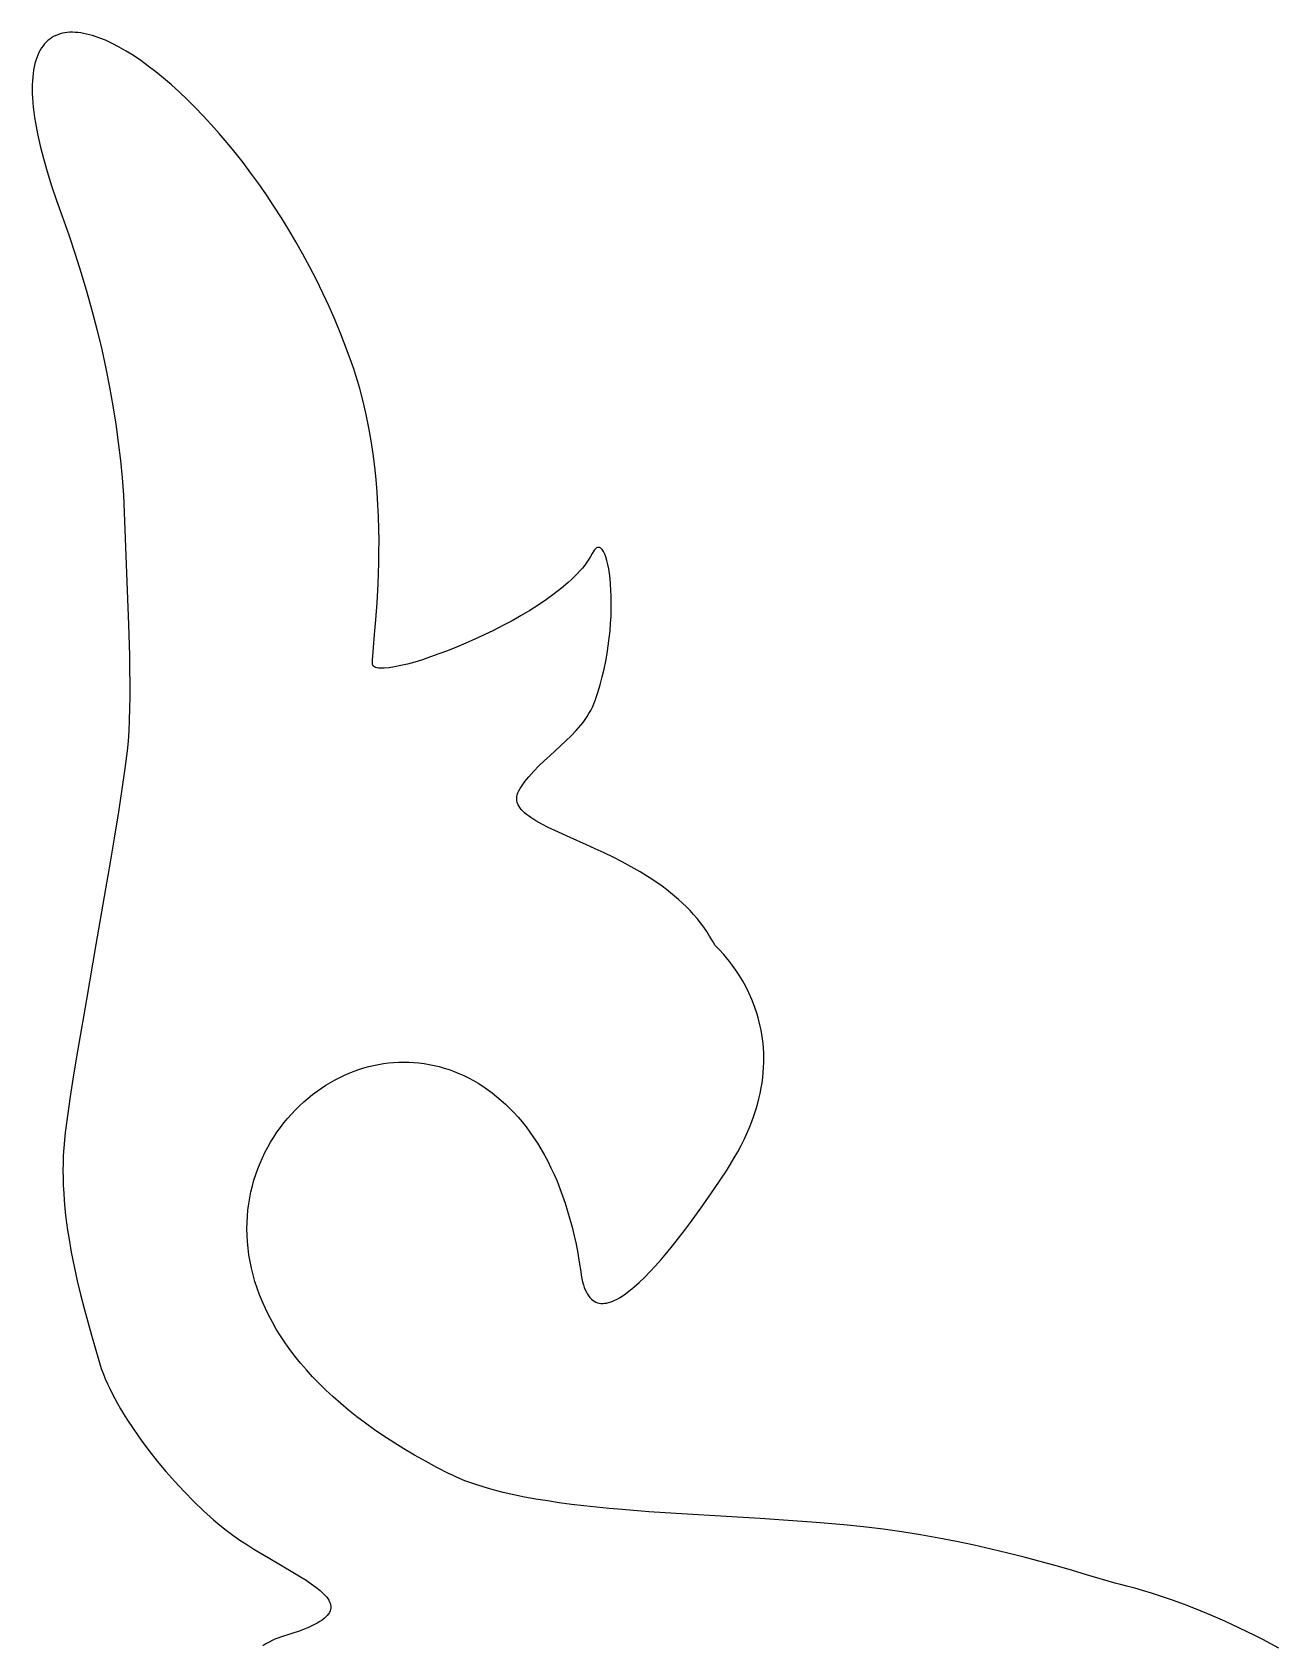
# Model space of a CAD drawing. Extents: x -592 to 638, y 287 to 852.
# Drawn here: x -541.9 to -497.3, y 409.1 to 466.8 of the extents above; entities that cross this region are included whole.
import ezdxf

# ---------------------------------------------------------------- set-up
doc = ezdxf.new("R2010")
doc.units = 0
doc.layers.add('LAYER_1', color=174, linetype='CONTINUOUS')

msp = doc.modelspace()

# ---------------------------------------------------------------- linework, layer by layer
at = {"layer": 'LAYER_1'}
msp.add_lwpolyline([(-497.305, 409.059), (-497.592, 409.215), (-497.875, 409.365), (-498.155, 409.509), (-498.702, 409.778), (-499.231, 410.022), (-499.738, 410.242), (-500.221, 410.44), (-500.677, 410.616), (-501.102, 410.771), (-501.495, 410.906), (-501.852, 411.022), (-502.171, 411.119), (-502.448, 411.2), (-502.682, 411.263), (-503.005, 411.344), (-503.118, 411.37), (-504.172, 411.686), (-504.713, 411.844), (-505.266, 412.001), (-505.829, 412.157), (-506.403, 412.309), (-506.989, 412.458), (-507.587, 412.602), (-508.197, 412.74), (-508.82, 412.872), (-509.457, 412.996), (-510.107, 413.111), (-510.771, 413.217), (-511.449, 413.313), (-512.142, 413.397), (-512.85, 413.468), (-513.838, 413.551), (-514.838, 413.623), (-515.843, 413.688), (-516.849, 413.748), (-518.84, 413.869), (-519.814, 413.935), (-520.767, 414.01), (-521.234, 414.052), (-521.694, 414.097), (-522.145, 414.146), (-522.588, 414.199), (-523.022, 414.257), (-523.445, 414.319), (-523.858, 414.387), (-524.259, 414.461), (-524.648, 414.541), (-525.025, 414.627), (-525.388, 414.72), (-525.737, 414.821), (-526.071, 414.929), (-526.39, 415.045), (-526.692, 415.17), (-526.837, 415.236), (-526.978, 415.304), (-527.398, 415.519), (-527.804, 415.737), (-528.195, 415.958), (-528.572, 416.181), (-528.936, 416.406), (-529.285, 416.634), (-529.621, 416.863), (-529.943, 417.095), (-530.252, 417.328), (-530.548, 417.563), (-530.831, 417.8), (-531.101, 418.038), (-531.359, 418.277), (-531.604, 418.517), (-531.836, 418.758), (-532.057, 419), (-532.265, 419.243), (-532.462, 419.487), (-532.647, 419.731), (-532.821, 419.975), (-532.983, 420.219), (-533.135, 420.463), (-533.275, 420.708), (-533.405, 420.952), (-533.524, 421.195), (-533.632, 421.439), (-533.73, 421.681), (-533.818, 421.923), (-533.897, 422.164), (-533.965, 422.403), (-534.024, 422.642), (-534.073, 422.879), (-534.113, 423.115), (-534.144, 423.349), (-534.166, 423.582), (-534.179, 423.812), (-534.184, 424.041), (-534.18, 424.268), (-534.168, 424.492), (-534.148, 424.714), (-534.12, 424.933), (-534.084, 425.15), (-534.041, 425.363), (-533.99, 425.574), (-533.932, 425.782), (-533.867, 425.986), (-533.795, 426.188), (-533.716, 426.385), (-533.63, 426.579), (-533.539, 426.77), (-533.44, 426.956), (-533.336, 427.138), (-533.226, 427.317), (-533.111, 427.491), (-532.989, 427.66), (-532.862, 427.825), (-532.731, 427.985), (-532.593, 428.14), (-532.452, 428.291), (-532.305, 428.436), (-532.154, 428.576), (-531.998, 428.711), (-531.838, 428.84), (-531.674, 428.963), (-531.517, 429.073), (-531.358, 429.178), (-531.196, 429.276), (-531.032, 429.368), (-530.865, 429.454), (-530.697, 429.533), (-530.527, 429.607), (-530.356, 429.674), (-530.183, 429.736), (-530.008, 429.79), (-529.832, 429.839), (-529.655, 429.881), (-529.478, 429.917), (-529.299, 429.946), (-529.119, 429.969), (-528.939, 429.986), (-528.759, 429.995), (-528.578, 429.999), (-528.397, 429.996), (-528.216, 429.986), (-528.035, 429.969), (-527.854, 429.946), (-527.674, 429.916), (-527.494, 429.88), (-527.315, 429.836), (-527.136, 429.786), (-526.959, 429.729), (-526.782, 429.665), (-526.607, 429.595), (-526.433, 429.517), (-526.26, 429.432), (-526.089, 429.341), (-525.92, 429.242), (-525.752, 429.136), (-525.587, 429.023), (-525.423, 428.903), (-525.262, 428.776), (-525.103, 428.642), (-524.947, 428.5), (-524.794, 428.351), (-524.643, 428.195), (-524.495, 428.031), (-524.35, 427.861), (-524.209, 427.682), (-524.07, 427.497), (-523.936, 427.304), (-523.804, 427.103), (-523.677, 426.895), (-523.553, 426.679), (-523.434, 426.456), (-523.318, 426.225), (-523.207, 425.986), (-523.1, 425.74), (-522.998, 425.486), (-522.9, 425.224), (-522.808, 424.955), (-522.72, 424.677), (-522.637, 424.392), (-522.56, 424.099), (-522.488, 423.798), (-522.421, 423.489), (-522.36, 423.172), (-522.305, 422.848), (-522.255, 422.515), (-522.235, 422.385), (-522.212, 422.263), (-522.186, 422.15), (-522.157, 422.046), (-522.125, 421.949), (-522.09, 421.86), (-522.052, 421.78), (-522.011, 421.707), (-521.968, 421.642), (-521.922, 421.584), (-521.873, 421.533), (-521.822, 421.49), (-521.769, 421.454), (-521.712, 421.425), (-521.654, 421.403), (-521.593, 421.388), (-521.53, 421.379), (-521.465, 421.377), (-521.398, 421.381), (-521.328, 421.391), (-521.256, 421.408), (-521.183, 421.43), (-521.107, 421.458), (-521.03, 421.492), (-520.951, 421.532), (-520.87, 421.577), (-520.703, 421.684), (-520.53, 421.81), (-520.351, 421.957), (-520.166, 422.121), (-519.977, 422.304), (-519.782, 422.502), (-519.584, 422.716), (-519.382, 422.944), (-519.177, 423.186), (-518.969, 423.44), (-518.759, 423.706), (-518.547, 423.982), (-518.333, 424.267), (-518.119, 424.561), (-517.904, 424.862), (-517.474, 425.482), (-517.048, 426.119), (-516.902, 426.348), (-516.765, 426.575), (-516.638, 426.799), (-516.52, 427.02), (-516.411, 427.238), (-516.311, 427.454), (-516.22, 427.667), (-516.137, 427.877), (-516.062, 428.084), (-515.995, 428.288), (-515.936, 428.489), (-515.885, 428.687), (-515.84, 428.883), (-515.802, 429.075), (-515.771, 429.264), (-515.747, 429.45), (-515.729, 429.633), (-515.716, 429.813), (-515.71, 429.99), (-515.709, 430.163), (-515.713, 430.334), (-515.722, 430.501), (-515.736, 430.664), (-515.755, 430.825), (-515.778, 430.982), (-515.805, 431.135), (-515.835, 431.286), (-515.87, 431.432), (-515.907, 431.576), (-515.948, 431.715), (-516.038, 431.984), (-516.137, 432.239), (-516.244, 432.479), (-516.356, 432.704), (-516.472, 432.913), (-516.59, 433.108), (-516.708, 433.287), (-516.823, 433.449), (-516.935, 433.596), (-517.041, 433.727), (-517.139, 433.841), (-517.303, 434.018), (-517.453, 434.161), (-517.546, 434.335), (-517.645, 434.503), (-517.749, 434.666), (-517.859, 434.825), (-517.973, 434.978), (-518.093, 435.127), (-518.217, 435.272), (-518.345, 435.412), (-518.477, 435.549), (-518.614, 435.68), (-518.753, 435.808), (-518.896, 435.932), (-519.042, 436.052), (-519.191, 436.169), (-519.342, 436.282), (-519.495, 436.391), (-519.808, 436.6), (-520.126, 436.796), (-520.448, 436.981), (-520.772, 437.155), (-521.095, 437.319), (-521.416, 437.474), (-521.732, 437.621), (-522.042, 437.761), (-522.634, 438.024), (-523.175, 438.269), (-523.421, 438.386), (-523.648, 438.503), (-523.854, 438.618), (-524.037, 438.734), (-524.119, 438.792), (-524.195, 438.85), (-524.264, 438.909), (-524.325, 438.968), (-524.38, 439.029), (-524.427, 439.09), (-524.466, 439.152), (-524.497, 439.214), (-524.52, 439.279), (-524.534, 439.344), (-524.539, 439.411), (-524.535, 439.479), (-524.521, 439.549), (-524.498, 439.62), (-524.466, 439.693), (-524.423, 439.769), (-524.349, 439.88), (-524.272, 439.988), (-524.191, 440.094), (-524.108, 440.196), (-523.932, 440.393), (-523.748, 440.582), (-523.557, 440.765), (-523.363, 440.944), (-522.972, 441.296), (-522.78, 441.473), (-522.594, 441.654), (-522.417, 441.84), (-522.25, 442.034), (-522.171, 442.134), (-522.096, 442.237), (-522.025, 442.343), (-521.958, 442.452), (-521.895, 442.564), (-521.837, 442.68), (-521.784, 442.799), (-521.737, 442.923), (-521.644, 443.201), (-521.56, 443.481), (-521.485, 443.761), (-521.418, 444.042), (-521.36, 444.321), (-521.31, 444.599), (-521.268, 444.874), (-521.233, 445.146), (-521.205, 445.412), (-521.184, 445.674), (-521.17, 445.929), (-521.162, 446.176), (-521.16, 446.415), (-521.163, 446.645), (-521.172, 446.865), (-521.186, 447.074), (-521.204, 447.271), (-521.227, 447.455), (-521.254, 447.625), (-521.285, 447.781), (-521.319, 447.921), (-521.357, 448.045), (-521.397, 448.151), (-521.44, 448.238), (-521.486, 448.307), (-521.509, 448.334), (-521.533, 448.355), (-521.558, 448.371), (-521.582, 448.382), (-521.607, 448.387), (-521.633, 448.387), (-521.659, 448.381), (-521.685, 448.369), (-521.711, 448.352), (-521.737, 448.328), (-521.763, 448.297), (-521.79, 448.261), (-521.843, 448.169), (-521.899, 448.065), (-521.962, 447.961), (-522.033, 447.857), (-522.11, 447.753), (-522.194, 447.649), (-522.284, 447.545), (-522.381, 447.441), (-522.483, 447.338), (-522.591, 447.234), (-522.704, 447.131), (-522.946, 446.927), (-523.206, 446.725), (-523.482, 446.525), (-523.772, 446.329), (-524.075, 446.138), (-524.387, 445.951), (-524.708, 445.769), (-525.035, 445.593), (-525.366, 445.424), (-525.699, 445.262), (-526.032, 445.108), (-526.362, 444.962), (-526.689, 444.824), (-527.009, 444.697), (-527.321, 444.579), (-527.623, 444.472), (-527.913, 444.376), (-528.188, 444.292), (-528.447, 444.221), (-528.687, 444.163), (-528.907, 444.118), (-529.104, 444.088), (-529.277, 444.072), (-529.354, 444.07), (-529.423, 444.072), (-529.486, 444.078), (-529.541, 444.088), (-529.588, 444.102), (-529.628, 444.12), (-529.659, 444.143), (-529.682, 444.17), (-529.688, 444.185), (-529.692, 444.208), (-529.695, 444.276), (-529.693, 444.374), (-529.686, 444.501), (-529.62, 445.27), (-529.575, 445.795), (-529.532, 446.404), (-529.494, 447.085), (-529.48, 447.45), (-529.47, 447.83), (-529.464, 448.223), (-529.463, 448.629), (-529.469, 449.047), (-529.482, 449.475), (-529.502, 449.912), (-529.531, 450.357), (-529.569, 450.808), (-529.616, 451.266), (-529.675, 451.728), (-529.745, 452.194), (-529.827, 452.661), (-529.922, 453.13), (-530.03, 453.599), (-530.153, 454.067), (-530.22, 454.3), (-530.291, 454.533), (-530.366, 454.765), (-530.445, 454.995), (-530.631, 455.504), (-530.827, 456.007), (-531.033, 456.502), (-531.247, 456.99), (-531.469, 457.469), (-531.7, 457.941), (-531.938, 458.404), (-532.182, 458.858), (-532.433, 459.303), (-532.69, 459.738), (-532.952, 460.164), (-533.218, 460.579), (-533.489, 460.984), (-533.764, 461.379), (-534.042, 461.762), (-534.322, 462.133), (-534.605, 462.493), (-534.889, 462.841), (-535.175, 463.177), (-535.461, 463.5), (-535.747, 463.809), (-536.033, 464.106), (-536.318, 464.388), (-536.601, 464.657), (-536.882, 464.911), (-537.161, 465.151), (-537.437, 465.376), (-537.709, 465.585), (-537.978, 465.779), (-538.241, 465.957), (-538.5, 466.119), (-538.753, 466.264), (-539, 466.392), (-539.24, 466.503), (-539.473, 466.596), (-539.699, 466.672), (-539.808, 466.703), (-539.916, 466.729), (-540.021, 466.751), (-540.124, 466.768), (-540.225, 466.78), (-540.324, 466.788), (-540.42, 466.791), (-540.513, 466.789), (-540.604, 466.782), (-540.693, 466.77), (-540.778, 466.754), (-540.861, 466.732), (-540.941, 466.705), (-541.018, 466.673), (-541.092, 466.636), (-541.164, 466.594), (-541.232, 466.547), (-541.297, 466.495), (-541.358, 466.437), (-541.417, 466.374), (-541.472, 466.305), (-541.524, 466.231), (-541.572, 466.152), (-541.617, 466.067), (-541.658, 465.977), (-541.695, 465.881), (-541.729, 465.78), (-541.759, 465.673), (-541.785, 465.56), (-541.807, 465.442), (-541.825, 465.318), (-541.839, 465.188), (-541.849, 465.052), (-541.855, 464.91), (-541.856, 464.763), (-541.854, 464.609), (-541.846, 464.45), (-541.835, 464.284), (-541.819, 464.112), (-541.798, 463.935), (-541.773, 463.751), (-541.743, 463.561), (-541.668, 463.162), (-541.574, 462.737), (-541.46, 462.287), (-541.325, 461.812), (-541.169, 461.31), (-540.992, 460.781), (-540.792, 460.226), (-540.549, 459.549), (-540.319, 458.869), (-540.103, 458.187), (-539.9, 457.503), (-539.711, 456.819), (-539.536, 456.137), (-539.375, 455.457), (-539.228, 454.78), (-539.095, 454.109), (-538.976, 453.444), (-538.872, 452.786), (-538.782, 452.137), (-538.707, 451.497), (-538.647, 450.869), (-538.601, 450.253), (-538.571, 449.651), (-538.46, 446.846), (-538.416, 445.627), (-538.385, 444.522), (-538.375, 444.01), (-538.37, 443.525), (-538.371, 443.065), (-538.377, 442.63), (-538.389, 442.219), (-538.408, 441.832), (-538.434, 441.467), (-538.467, 441.124), (-538.547, 440.483), (-538.651, 439.751), (-538.775, 438.942), (-538.915, 438.069), (-539.07, 437.145), (-539.234, 436.184), (-539.578, 434.204), (-539.922, 432.236), (-540.239, 430.388), (-540.378, 429.542), (-540.5, 428.766), (-540.602, 428.074), (-540.68, 427.479), (-540.709, 427.208), (-540.731, 426.937), (-540.746, 426.666), (-540.755, 426.396), (-540.758, 426.126), (-540.755, 425.857), (-540.747, 425.588), (-540.733, 425.32), (-540.714, 425.053), (-540.691, 424.786), (-540.663, 424.521), (-540.63, 424.256), (-540.594, 423.993), (-540.554, 423.731), (-540.463, 423.211), (-540.36, 422.697), (-540.248, 422.19), (-540.127, 421.691), (-540.001, 421.2), (-539.871, 420.718), (-539.74, 420.246), (-539.48, 419.333), (-539.431, 419.175), (-539.376, 419.013), (-539.314, 418.848), (-539.245, 418.68), (-539.17, 418.508), (-539.088, 418.334), (-539, 418.158), (-538.906, 417.979), (-538.807, 417.798), (-538.702, 417.616), (-538.592, 417.432), (-538.476, 417.247), (-538.23, 416.873), (-537.966, 416.498), (-537.685, 416.122), (-537.389, 415.748), (-537.079, 415.377), (-536.756, 415.012), (-536.423, 414.654), (-536.081, 414.305), (-535.732, 413.967), (-535.376, 413.642), (-535.154, 413.454), (-534.922, 413.272), (-534.682, 413.095), (-534.436, 412.925), (-534.186, 412.761), (-533.934, 412.601), (-533.43, 412.297), (-532.481, 411.741), (-532.268, 411.612), (-532.068, 411.485), (-531.883, 411.361), (-531.716, 411.241), (-531.568, 411.122), (-531.441, 411.006), (-531.386, 410.948), (-531.337, 410.891), (-531.295, 410.835), (-531.259, 410.778), (-531.23, 410.722), (-531.207, 410.667), (-531.192, 410.612), (-531.185, 410.556), (-531.185, 410.502), (-531.193, 410.447), (-531.21, 410.392), (-531.235, 410.338), (-531.269, 410.284), (-531.311, 410.229), (-531.363, 410.175), (-531.424, 410.121), (-531.496, 410.066), (-531.577, 410.012), (-531.668, 409.957), (-531.769, 409.902), (-531.882, 409.847), (-532.005, 409.792), (-532.139, 409.737), (-532.285, 409.681), (-532.612, 409.569), (-532.987, 409.455), (-533.084, 409.423), (-533.184, 409.383), (-533.287, 409.335), (-533.394, 409.28), (-533.504, 409.217), (-533.616, 409.148)], dxfattribs=at)

doc.saveas('drawing.dxf')
